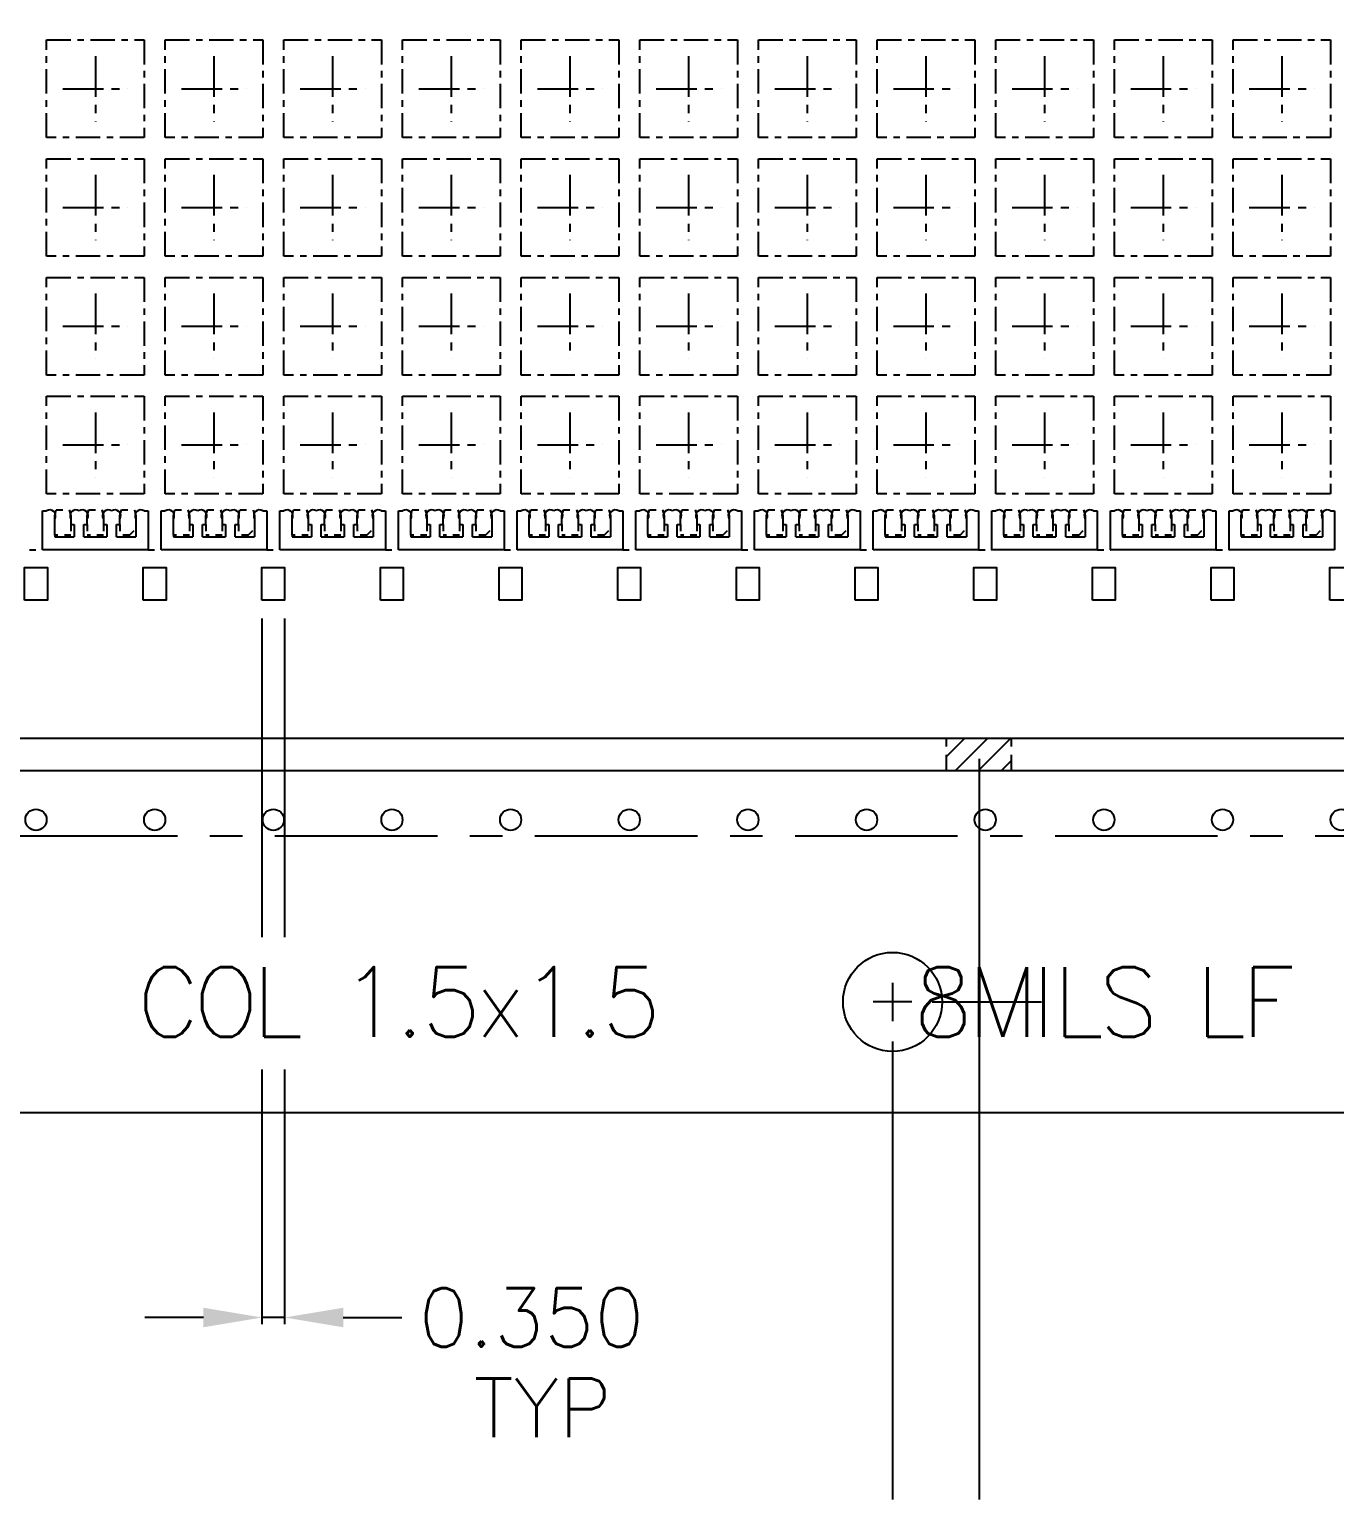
# Model space of a CAD drawing. Extents: x -116 to -15, y -123 to -4.
# Drawn here: x -60.85 to -40.78, y -82.25 to -59.65 of the extents above; entities that cross this region are included whole.
import ezdxf

# ---------------------------------------------------------------- set-up
doc = ezdxf.new("R2010")
doc.units = 0
doc.header["$MEASUREMENT"] = 0
for name, pattern in [('CENTER', [2, 1.25, -0.25, 0.25, -0.25]), ('CENTERX2', [4, 2.5, -0.5, 0.5, -0.5]), ('HIDDEN', [0.375, 0.25, -0.125])]:
    doc.linetypes.add(name, pattern=pattern)
doc.layers.add('1', color=7, linetype='CONTINUOUS')
doc.layers.add('1D', color=4, linetype='CONTINUOUS')
doc.styles.get("Standard").update_dxf_attribs({"font": 'ROMANS.SHX'})

msp = doc.modelspace()

# ---------------------------------------------------------------- hatches: boundary and pattern name
at = {"layer": '1D', "linetype": 'ByBlock'}
h = msp.add_hatch(dxfattribs=at)
h.set_pattern_fill('ANSI31', color=256, scale=2, style=0)
h.set_pattern_definition([(45, (500.50223, 507.88547), (-0.176776695, 0.176776695), [])])
h.paths.add_polyline_path([(-88.074, -61.88), (-88.574, -61.88), (-88.574, -60.88), (-88.074, -60.88)])
h.paths.add_polyline_path([(-88.074, -29.22), (-88.574, -29.22), (-88.574, -28.22), (-88.074, -28.22)])
h.paths.add_polyline_path([(-88.074, -45.55), (-88.574, -45.55), (-88.574, -44.55), (-88.074, -44.55)])
h.paths.add_polyline_path([(-79.404, -19.55), (-79.404, -19.05), (-78.404, -19.05), (-78.404, -19.55)])
h.paths.add_polyline_path([(-46.744, -19.55), (-46.744, -19.05), (-45.744, -19.05), (-45.744, -19.55)])
h.paths.add_polyline_path([(-63.074, -19.55), (-63.074, -19.05), (-62.074, -19.05), (-62.074, -19.55)])
h.paths.add_polyline_path([(-37.074, -28.22), (-36.574, -28.22), (-36.574, -29.22), (-37.074, -29.22)])
h.paths.add_polyline_path([(-37.074, -60.88), (-36.574, -60.88), (-36.574, -61.88), (-37.074, -61.88)])
h.paths.add_polyline_path([(-37.074, -44.55), (-36.574, -44.55), (-36.574, -45.55), (-37.074, -45.55)])
h.paths.add_polyline_path([(-45.744, -70.55), (-45.744, -71.05), (-46.744, -71.05), (-46.744, -70.55)])
h.paths.add_polyline_path([(-78.404, -70.55), (-78.404, -71.05), (-79.404, -71.05), (-79.404, -70.55)])
h.paths.add_polyline_path([(-62.074, -70.55), (-62.074, -71.05), (-63.074, -71.05), (-63.074, -70.55)])

# ---------------------------------------------------------------- linework, layer by layer
at = {"layer": '1', "linetype": 'ByBlock'}
for p, q in [((-60.647, -67.648), (-60.647, -67.052)), ((-60.647, -67.052), (-60.586, -67.052)), ((-59.086, -67.052), (-59.025, -67.052)), ((-59.025, -67.052), (-59.025, -67.648)), ((-58.822, -67.648), (-58.822, -67.052)), ((-58.822, -67.052), (-58.761, -67.052)), ((-57.261, -67.052), (-57.2, -67.052)), ((-57.2, -67.052), (-57.2, -67.648)), ((-56.997, -67.648), (-56.997, -67.052)), ((-56.997, -67.052), (-56.936, -67.052)), ((-55.436, -67.052), (-55.375, -67.052)), ((-55.375, -67.052), (-55.375, -67.648)), ((-55.172, -67.648), (-55.172, -67.052)), ((-55.172, -67.052), (-55.111, -67.052)), ((-53.611, -67.052), (-53.55, -67.052)), ((-53.55, -67.052), (-53.55, -67.648)), ((-53.347, -67.648), (-53.347, -67.052)), ((-53.347, -67.052), (-53.286, -67.052)), ((-51.786, -67.052), (-51.725, -67.052)), ((-51.725, -67.052), (-51.725, -67.648)), ((-51.522, -67.648), (-51.522, -67.052)), ((-51.522, -67.052), (-51.461, -67.052)), ((-49.961, -67.052), (-49.9, -67.052)), ((-49.9, -67.052), (-49.9, -67.648)), ((-49.697, -67.648), (-49.697, -67.052)), ((-49.697, -67.052), (-49.636, -67.052)), ((-48.136, -67.052), (-48.075, -67.052)), ((-48.075, -67.052), (-48.075, -67.648)), ((-47.872, -67.648), (-47.872, -67.052)), ((-47.872, -67.052), (-47.811, -67.052)), ((-46.311, -67.052), (-46.25, -67.052)), ((-46.25, -67.052), (-46.25, -67.648)), ((-46.047, -67.648), (-46.047, -67.052)), ((-46.047, -67.052), (-45.986, -67.052)), ((-44.486, -67.052), (-44.425, -67.052)), ((-44.425, -67.052), (-44.425, -67.648)), ((-44.222, -67.648), (-44.222, -67.052)), ((-44.222, -67.052), (-44.161, -67.052)), ((-42.661, -67.052), (-42.6, -67.052)), ((-42.6, -67.052), (-42.6, -67.648)), ((-42.397, -67.648), (-42.397, -67.052)), ((-42.397, -67.052), (-42.336, -67.052)), ((-40.836, -67.052), (-40.775, -67.052)), ((-40.775, -67.052), (-40.775, -67.648)), ((-59.025, -67.648), (-60.647, -67.648)), ((-57.2, -67.648), (-58.822, -67.648)), ((-55.375, -67.648), (-56.997, -67.648)), ((-53.55, -67.648), (-55.172, -67.648)), ((-51.725, -67.648), (-53.347, -67.648)), ((-49.9, -67.648), (-51.522, -67.648)), ((-48.075, -67.648), (-49.697, -67.648)), ((-46.25, -67.648), (-47.872, -67.648)), ((-44.425, -67.648), (-46.047, -67.648)), ((-42.6, -67.648), (-44.222, -67.648)), ((-40.775, -67.648), (-42.397, -67.648))]:
    msp.add_line(p, q, dxfattribs=at)
at = {"layer": '1'}
for p, q in [((-60.461, -67.423), (-60.461, -67.128)), ((-60.211, -67.128), (-60.211, -67.263)), ((-60.211, -67.263), (-60.161, -67.263)), ((-60.011, -67.263), (-59.961, -67.263)), ((-59.961, -67.263), (-59.961, -67.128)), ((-59.711, -67.128), (-59.711, -67.263)), ((-59.711, -67.263), (-59.661, -67.263)), ((-59.511, -67.263), (-59.461, -67.263)), ((-59.461, -67.263), (-59.461, -67.128)), ((-59.211, -67.128), (-59.211, -67.448)), ((-59.211, -67.323), (-59.211, -67.448)), ((-58.636, -67.423), (-58.636, -67.128)), ((-58.386, -67.128), (-58.386, -67.263)), ((-58.386, -67.263), (-58.336, -67.263)), ((-58.186, -67.263), (-58.136, -67.263)), ((-58.136, -67.263), (-58.136, -67.128)), ((-57.886, -67.128), (-57.886, -67.263)), ((-57.886, -67.263), (-57.836, -67.263)), ((-57.686, -67.263), (-57.636, -67.263)), ((-57.636, -67.263), (-57.636, -67.128)), ((-57.386, -67.128), (-57.386, -67.448)), ((-57.386, -67.323), (-57.386, -67.448)), ((-56.811, -67.423), (-56.811, -67.128)), ((-56.561, -67.128), (-56.561, -67.263)), ((-56.561, -67.263), (-56.511, -67.263)), ((-56.361, -67.263), (-56.311, -67.263)), ((-56.311, -67.263), (-56.311, -67.128)), ((-56.061, -67.128), (-56.061, -67.263)), ((-56.061, -67.263), (-56.011, -67.263)), ((-55.861, -67.263), (-55.811, -67.263)), ((-55.811, -67.263), (-55.811, -67.128)), ((-55.561, -67.128), (-55.561, -67.448)), ((-55.561, -67.323), (-55.561, -67.448)), ((-54.986, -67.423), (-54.986, -67.128)), ((-54.736, -67.128), (-54.736, -67.263)), ((-54.736, -67.263), (-54.686, -67.263)), ((-54.536, -67.263), (-54.486, -67.263)), ((-54.486, -67.263), (-54.486, -67.128)), ((-54.236, -67.128), (-54.236, -67.263)), ((-54.236, -67.263), (-54.186, -67.263)), ((-54.036, -67.263), (-53.986, -67.263)), ((-53.986, -67.263), (-53.986, -67.128)), ((-53.736, -67.128), (-53.736, -67.448)), ((-53.736, -67.323), (-53.736, -67.448)), ((-53.161, -67.423), (-53.161, -67.128)), ((-52.911, -67.128), (-52.911, -67.263)), ((-52.911, -67.263), (-52.861, -67.263)), ((-52.711, -67.263), (-52.661, -67.263)), ((-52.661, -67.263), (-52.661, -67.128)), ((-52.411, -67.128), (-52.411, -67.263)), ((-52.411, -67.263), (-52.361, -67.263)), ((-52.211, -67.263), (-52.161, -67.263)), ((-52.161, -67.263), (-52.161, -67.128)), ((-51.911, -67.128), (-51.911, -67.448)), ((-51.911, -67.323), (-51.911, -67.448)), ((-51.336, -67.423), (-51.336, -67.128)), ((-51.086, -67.128), (-51.086, -67.263)), ((-51.086, -67.263), (-51.036, -67.263)), ((-50.886, -67.263), (-50.836, -67.263)), ((-50.836, -67.263), (-50.836, -67.128)), ((-50.586, -67.128), (-50.586, -67.263)), ((-50.586, -67.263), (-50.536, -67.263)), ((-50.386, -67.263), (-50.336, -67.263)), ((-50.336, -67.263), (-50.336, -67.128)), ((-50.086, -67.128), (-50.086, -67.448)), ((-50.086, -67.323), (-50.086, -67.448)), ((-49.511, -67.423), (-49.511, -67.128)), ((-49.261, -67.128), (-49.261, -67.263)), ((-49.261, -67.263), (-49.211, -67.263)), ((-49.061, -67.263), (-49.011, -67.263)), ((-49.011, -67.263), (-49.011, -67.128)), ((-48.761, -67.128), (-48.761, -67.263)), ((-48.761, -67.263), (-48.711, -67.263)), ((-48.561, -67.263), (-48.511, -67.263)), ((-48.511, -67.263), (-48.511, -67.128)), ((-48.261, -67.128), (-48.261, -67.448)), ((-48.261, -67.323), (-48.261, -67.448)), ((-47.686, -67.423), (-47.686, -67.128)), ((-47.436, -67.128), (-47.436, -67.263)), ((-47.436, -67.263), (-47.386, -67.263)), ((-47.236, -67.263), (-47.186, -67.263)), ((-47.186, -67.263), (-47.186, -67.128)), ((-46.936, -67.128), (-46.936, -67.263)), ((-46.936, -67.263), (-46.886, -67.263)), ((-46.736, -67.263), (-46.686, -67.263)), ((-46.686, -67.263), (-46.686, -67.128)), ((-46.436, -67.128), (-46.436, -67.448)), ((-46.436, -67.323), (-46.436, -67.448)), ((-45.861, -67.423), (-45.861, -67.128)), ((-45.611, -67.128), (-45.611, -67.263)), ((-45.611, -67.263), (-45.561, -67.263)), ((-45.411, -67.263), (-45.361, -67.263)), ((-45.361, -67.263), (-45.361, -67.128)), ((-45.111, -67.128), (-45.111, -67.263)), ((-45.111, -67.263), (-45.061, -67.263)), ((-44.911, -67.263), (-44.861, -67.263)), ((-44.861, -67.263), (-44.861, -67.128)), ((-44.611, -67.128), (-44.611, -67.448)), ((-44.611, -67.323), (-44.611, -67.448)), ((-44.036, -67.423), (-44.036, -67.128)), ((-43.786, -67.128), (-43.786, -67.263)), ((-43.786, -67.263), (-43.736, -67.263)), ((-43.586, -67.263), (-43.536, -67.263)), ((-43.536, -67.263), (-43.536, -67.128)), ((-43.286, -67.128), (-43.286, -67.263)), ((-43.286, -67.263), (-43.236, -67.263)), ((-43.086, -67.263), (-43.036, -67.263)), ((-43.036, -67.263), (-43.036, -67.128)), ((-42.786, -67.128), (-42.786, -67.448)), ((-42.786, -67.323), (-42.786, -67.448)), ((-42.211, -67.423), (-42.211, -67.128)), ((-41.961, -67.128), (-41.961, -67.263)), ((-41.961, -67.263), (-41.911, -67.263)), ((-41.761, -67.263), (-41.711, -67.263)), ((-41.711, -67.263), (-41.711, -67.128)), ((-41.461, -67.128), (-41.461, -67.263)), ((-41.461, -67.263), (-41.411, -67.263)), ((-41.261, -67.263), (-41.211, -67.263)), ((-41.211, -67.263), (-41.211, -67.128)), ((-40.961, -67.128), (-40.961, -67.448)), ((-40.961, -67.323), (-40.961, -67.448)), ((-60.461, -67.423), (-60.461, -67.448)), ((-60.461, -67.448), (-60.161, -67.448)), ((-60.011, -67.448), (-59.661, -67.448)), ((-59.511, -67.448), (-59.211, -67.448)), ((-58.636, -67.423), (-58.636, -67.448)), ((-58.636, -67.448), (-58.336, -67.448)), ((-58.186, -67.448), (-57.836, -67.448)), ((-57.686, -67.448), (-57.386, -67.448)), ((-56.811, -67.423), (-56.811, -67.448)), ((-56.811, -67.448), (-56.511, -67.448)), ((-56.361, -67.448), (-56.011, -67.448)), ((-55.861, -67.448), (-55.561, -67.448)), ((-54.986, -67.423), (-54.986, -67.448)), ((-54.986, -67.448), (-54.686, -67.448)), ((-54.536, -67.448), (-54.186, -67.448)), ((-54.036, -67.448), (-53.736, -67.448)), ((-53.161, -67.423), (-53.161, -67.448)), ((-53.161, -67.448), (-52.861, -67.448)), ((-52.711, -67.448), (-52.361, -67.448)), ((-52.211, -67.448), (-51.911, -67.448)), ((-51.336, -67.423), (-51.336, -67.448)), ((-51.336, -67.448), (-51.036, -67.448)), ((-50.886, -67.448), (-50.536, -67.448)), ((-50.386, -67.448), (-50.086, -67.448)), ((-49.511, -67.423), (-49.511, -67.448)), ((-49.511, -67.448), (-49.211, -67.448)), ((-49.061, -67.448), (-48.711, -67.448)), ((-48.561, -67.448), (-48.261, -67.448)), ((-47.686, -67.423), (-47.686, -67.448)), ((-47.686, -67.448), (-47.386, -67.448)), ((-47.236, -67.448), (-46.886, -67.448)), ((-46.736, -67.448), (-46.436, -67.448)), ((-45.861, -67.423), (-45.861, -67.448)), ((-45.861, -67.448), (-45.561, -67.448)), ((-45.411, -67.448), (-45.061, -67.448)), ((-44.911, -67.448), (-44.611, -67.448)), ((-44.036, -67.423), (-44.036, -67.448)), ((-44.036, -67.448), (-43.736, -67.448)), ((-43.586, -67.448), (-43.236, -67.448)), ((-43.086, -67.448), (-42.786, -67.448)), ((-42.211, -67.423), (-42.211, -67.448)), ((-42.211, -67.448), (-41.911, -67.448)), ((-41.761, -67.448), (-41.411, -67.448)), ((-41.261, -67.448), (-40.961, -67.448))]:
    msp.add_line(p, q, dxfattribs=at)
at = {"layer": '1', "linetype": 'ByBlock'}
msp.add_lwpolyline([(-91.074, -76.3), (-36.174, -76.3), (-34.074, -75.088), (-34.074, -64.55), (-35.074, -64.55), (-35.074, -58.55), (-34.074, -58.55), (-34.074, -54.05), (-35.074, -54.05), (-35.074, -48.05), (-34.074, -48.05), (-34.074, -42.05), (-35.074, -42.05), (-35.074, -36.05), (-34.074, -36.05), (-34.074, -31.55), (-35.074, -31.55), (-35.074, -25.55), (-34.074, -25.55), (-34.074, -15.013), (-36.174, -13.8), (-91.074, -13.8)], dxfattribs=at)
for points in [[(-36.574, -71.05), (-88.574, -71.05), (-88.574, -19.05), (-36.574, -19.05)], [(-37.074, -70.55), (-88.074, -70.55), (-88.074, -19.55), (-37.074, -19.55)], [(-60.924, -68.424), (-60.924, -67.924), (-60.574, -67.924), (-60.574, -68.424)], [(-59.099, -68.424), (-59.099, -67.924), (-58.749, -67.924), (-58.749, -68.424)], [(-57.274, -68.424), (-57.274, -67.924), (-56.924, -67.924), (-56.924, -68.424)], [(-55.449, -68.424), (-55.449, -67.924), (-55.099, -67.924), (-55.099, -68.424)], [(-53.624, -68.424), (-53.624, -67.924), (-53.274, -67.924), (-53.274, -68.424)], [(-51.799, -68.424), (-51.799, -67.924), (-51.449, -67.924), (-51.449, -68.424)], [(-49.974, -68.424), (-49.974, -67.924), (-49.624, -67.924), (-49.624, -68.424)], [(-48.149, -68.424), (-48.149, -67.924), (-47.799, -67.924), (-47.799, -68.424)], [(-46.324, -68.424), (-46.324, -67.924), (-45.974, -67.924), (-45.974, -68.424)], [(-44.499, -68.424), (-44.499, -67.924), (-44.149, -67.924), (-44.149, -68.424)], [(-42.674, -68.424), (-42.674, -67.924), (-42.324, -67.924), (-42.324, -68.424)], [(-40.849, -68.424), (-40.849, -67.924), (-40.499, -67.924), (-40.499, -68.424)]]:
    msp.add_lwpolyline(points, close=True, dxfattribs=at)
at = {"layer": '1'}
for points in [[(-60.161, -67.263), (-60.161, -67.448)], [(-60.011, -67.448), (-60.011, -67.263)], [(-59.661, -67.263), (-59.661, -67.448)], [(-59.511, -67.448), (-59.511, -67.263)], [(-58.336, -67.263), (-58.336, -67.448)], [(-58.186, -67.448), (-58.186, -67.263)], [(-57.836, -67.263), (-57.836, -67.448)], [(-57.686, -67.448), (-57.686, -67.263)], [(-56.511, -67.263), (-56.511, -67.448)], [(-56.361, -67.448), (-56.361, -67.263)], [(-56.011, -67.263), (-56.011, -67.448)], [(-55.861, -67.448), (-55.861, -67.263)], [(-54.686, -67.263), (-54.686, -67.448)], [(-54.536, -67.448), (-54.536, -67.263)], [(-54.186, -67.263), (-54.186, -67.448)], [(-54.036, -67.448), (-54.036, -67.263)], [(-52.861, -67.263), (-52.861, -67.448)], [(-52.711, -67.448), (-52.711, -67.263)], [(-52.361, -67.263), (-52.361, -67.448)], [(-52.211, -67.448), (-52.211, -67.263)], [(-51.036, -67.263), (-51.036, -67.448)], [(-50.886, -67.448), (-50.886, -67.263)], [(-50.536, -67.263), (-50.536, -67.448)], [(-50.386, -67.448), (-50.386, -67.263)], [(-49.211, -67.263), (-49.211, -67.448)], [(-49.061, -67.448), (-49.061, -67.263)], [(-48.711, -67.263), (-48.711, -67.448)], [(-48.561, -67.448), (-48.561, -67.263)], [(-47.386, -67.263), (-47.386, -67.448)], [(-47.236, -67.448), (-47.236, -67.263)], [(-46.886, -67.263), (-46.886, -67.448)], [(-46.736, -67.448), (-46.736, -67.263)], [(-45.561, -67.263), (-45.561, -67.448)], [(-45.411, -67.448), (-45.411, -67.263)], [(-45.061, -67.263), (-45.061, -67.448)], [(-44.911, -67.448), (-44.911, -67.263)], [(-43.736, -67.263), (-43.736, -67.448)], [(-43.586, -67.448), (-43.586, -67.263)], [(-43.236, -67.263), (-43.236, -67.448)], [(-43.086, -67.448), (-43.086, -67.263)], [(-41.911, -67.263), (-41.911, -67.448)], [(-41.761, -67.448), (-41.761, -67.263)], [(-41.411, -67.263), (-41.411, -67.448)], [(-41.261, -67.448), (-41.261, -67.263)]]:
    msp.add_lwpolyline(points, dxfattribs=at)
for centre, radius in [((-60.749, -71.8), 0.163), ((-58.924, -71.8), 0.163), ((-57.099, -71.8), 0.163), ((-55.274, -71.8), 0.163), ((-53.449, -71.8), 0.163), ((-51.624, -71.8), 0.163), ((-49.799, -71.8), 0.163), ((-47.974, -71.8), 0.163), ((-46.149, -71.8), 0.163), ((-44.324, -71.8), 0.163), ((-42.499, -71.8), 0.163), ((-40.674, -71.8), 0.163), ((-47.574, -74.6), 0.762)]:
    msp.add_circle(centre, radius, dxfattribs=at)
for centre, start, end in [((-60.536, -67.127), 326.4668, 123.5996), ((-60.136, -67.127), 56.4004, 213.5332), ((-60.036, -67.127), 326.4668, 123.5996), ((-59.636, -67.127), 56.4004, 213.5332), ((-59.536, -67.127), 326.4668, 123.5996), ((-59.136, -67.127), 56.4004, 213.5332), ((-58.711, -67.127), 326.4668, 123.5996), ((-58.311, -67.127), 56.4004, 213.5332), ((-58.211, -67.127), 326.4668, 123.5996), ((-57.811, -67.127), 56.4004, 213.5332), ((-57.711, -67.127), 326.4668, 123.5996), ((-57.311, -67.127), 56.4004, 213.5332), ((-56.886, -67.127), 326.4668, 123.5996), ((-56.486, -67.127), 56.4004, 213.5332), ((-56.386, -67.127), 326.4668, 123.5996), ((-55.986, -67.127), 56.4004, 213.5332), ((-55.886, -67.127), 326.4668, 123.5996), ((-55.486, -67.127), 56.4004, 213.5332), ((-55.061, -67.127), 326.4668, 123.5996), ((-54.661, -67.127), 56.4004, 213.5332), ((-54.561, -67.127), 326.4668, 123.5996), ((-54.161, -67.127), 56.4004, 213.5332), ((-54.061, -67.127), 326.4668, 123.5996), ((-53.661, -67.127), 56.4004, 213.5332), ((-53.236, -67.127), 326.4668, 123.5996), ((-52.836, -67.127), 56.4004, 213.5332), ((-52.736, -67.127), 326.4668, 123.5996), ((-52.336, -67.127), 56.4004, 213.5332), ((-52.236, -67.127), 326.4668, 123.5996), ((-51.836, -67.127), 56.4004, 213.5332), ((-51.411, -67.127), 326.4668, 123.5996), ((-51.011, -67.127), 56.4004, 213.5332), ((-50.911, -67.127), 326.4668, 123.5996), ((-50.511, -67.127), 56.4004, 213.5332), ((-50.411, -67.127), 326.4668, 123.5996), ((-50.011, -67.127), 56.4004, 213.5332), ((-49.586, -67.127), 326.4668, 123.5996), ((-49.186, -67.127), 56.4004, 213.5332), ((-49.086, -67.127), 326.4668, 123.5996), ((-48.686, -67.127), 56.4004, 213.5332), ((-48.586, -67.127), 326.4668, 123.5996), ((-48.186, -67.127), 56.4004, 213.5332), ((-47.761, -67.127), 326.4668, 123.5996), ((-47.361, -67.127), 56.4004, 213.5332), ((-47.261, -67.127), 326.4668, 123.5996), ((-46.861, -67.127), 56.4004, 213.5332), ((-46.761, -67.127), 326.4668, 123.5996), ((-46.361, -67.127), 56.4004, 213.5332), ((-45.936, -67.127), 326.4668, 123.5996), ((-45.536, -67.127), 56.4004, 213.5332), ((-45.436, -67.127), 326.4668, 123.5996), ((-45.036, -67.127), 56.4004, 213.5332), ((-44.936, -67.127), 326.4668, 123.5996), ((-44.536, -67.127), 56.4004, 213.5332), ((-44.111, -67.127), 326.4668, 123.5996), ((-43.711, -67.127), 56.4004, 213.5332), ((-43.611, -67.127), 326.4668, 123.5996), ((-43.211, -67.127), 56.4004, 213.5332), ((-43.111, -67.127), 326.4668, 123.5996), ((-42.711, -67.127), 56.4004, 213.5332), ((-42.286, -67.127), 326.4668, 123.5996), ((-41.886, -67.127), 56.4004, 213.5332), ((-41.786, -67.127), 326.4668, 123.5996), ((-41.386, -67.127), 56.4004, 213.5332), ((-41.286, -67.127), 326.4668, 123.5996), ((-40.886, -67.127), 56.4004, 213.5332)]:
    msp.add_arc(centre, 0.0901, start, end, dxfattribs=at)
at = {"layer": '1D', "linetype": 'CENTER', "ltscale": 0.5}
for p, q in [((-59.836, -60.062), (-59.836, -61.064)), ((-58.011, -60.062), (-58.011, -61.064)), ((-56.186, -60.062), (-56.186, -61.064)), ((-54.361, -60.062), (-54.361, -61.064)), ((-52.536, -60.062), (-52.536, -61.064)), ((-50.711, -60.062), (-50.711, -61.064)), ((-48.886, -60.062), (-48.886, -61.064)), ((-47.061, -60.062), (-47.061, -61.064)), ((-45.236, -60.062), (-45.236, -61.064)), ((-43.411, -60.062), (-43.411, -61.064)), ((-41.586, -60.062), (-41.586, -61.064)), ((-60.337, -60.563), (-59.335, -60.563)), ((-58.512, -60.563), (-57.51, -60.563)), ((-56.687, -60.563), (-55.685, -60.563)), ((-54.862, -60.563), (-53.86, -60.563)), ((-53.037, -60.563), (-52.035, -60.563)), ((-51.212, -60.563), (-50.21, -60.563)), ((-49.387, -60.563), (-48.385, -60.563)), ((-47.562, -60.563), (-46.56, -60.563)), ((-45.737, -60.563), (-44.735, -60.563)), ((-43.912, -60.563), (-42.91, -60.563)), ((-42.087, -60.563), (-41.085, -60.563)), ((-59.836, -61.887), (-59.836, -62.889)), ((-58.011, -61.887), (-58.011, -62.889)), ((-56.186, -61.887), (-56.186, -62.889)), ((-54.361, -61.887), (-54.361, -62.889)), ((-52.536, -61.887), (-52.536, -62.889)), ((-50.711, -61.887), (-50.711, -62.889)), ((-48.886, -61.887), (-48.886, -62.889)), ((-47.061, -61.887), (-47.061, -62.889)), ((-45.236, -61.887), (-45.236, -62.889)), ((-43.411, -61.887), (-43.411, -62.889)), ((-41.586, -61.887), (-41.586, -62.889)), ((-60.337, -62.388), (-59.335, -62.388)), ((-58.512, -62.388), (-57.51, -62.388)), ((-56.687, -62.388), (-55.685, -62.388)), ((-54.862, -62.388), (-53.86, -62.388)), ((-53.037, -62.388), (-52.035, -62.388)), ((-51.212, -62.388), (-50.21, -62.388)), ((-49.387, -62.388), (-48.385, -62.388)), ((-47.562, -62.388), (-46.56, -62.388)), ((-45.737, -62.388), (-44.735, -62.388)), ((-43.912, -62.388), (-42.91, -62.388)), ((-42.087, -62.388), (-41.085, -62.388)), ((-59.836, -63.712), (-59.836, -64.714)), ((-58.011, -63.712), (-58.011, -64.714)), ((-56.186, -63.712), (-56.186, -64.714)), ((-54.361, -63.712), (-54.361, -64.714)), ((-52.536, -63.712), (-52.536, -64.714)), ((-50.711, -63.712), (-50.711, -64.714)), ((-48.886, -63.712), (-48.886, -64.714)), ((-47.061, -63.712), (-47.061, -64.714)), ((-45.236, -63.712), (-45.236, -64.714)), ((-43.411, -63.712), (-43.411, -64.714)), ((-41.586, -63.712), (-41.586, -64.714)), ((-60.337, -64.213), (-59.335, -64.213)), ((-58.512, -64.213), (-57.51, -64.213)), ((-56.687, -64.213), (-55.685, -64.213)), ((-54.862, -64.213), (-53.86, -64.213)), ((-53.037, -64.213), (-52.035, -64.213)), ((-51.212, -64.213), (-50.21, -64.213)), ((-49.387, -64.213), (-48.385, -64.213)), ((-47.562, -64.213), (-46.56, -64.213)), ((-45.737, -64.213), (-44.735, -64.213)), ((-43.912, -64.213), (-42.91, -64.213)), ((-42.087, -64.213), (-41.085, -64.213)), ((-59.836, -65.537), (-59.836, -66.539)), ((-58.011, -65.537), (-58.011, -66.539)), ((-56.186, -65.537), (-56.186, -66.539)), ((-54.361, -65.537), (-54.361, -66.539)), ((-52.536, -65.537), (-52.536, -66.539)), ((-50.711, -65.537), (-50.711, -66.539)), ((-48.886, -65.537), (-48.886, -66.539)), ((-47.061, -65.537), (-47.061, -66.539)), ((-45.236, -65.537), (-45.236, -66.539)), ((-43.411, -65.537), (-43.411, -66.539)), ((-41.586, -65.537), (-41.586, -66.539)), ((-60.337, -66.038), (-59.335, -66.038)), ((-58.512, -66.038), (-57.51, -66.038)), ((-56.687, -66.038), (-55.685, -66.038)), ((-54.862, -66.038), (-53.86, -66.038)), ((-53.037, -66.038), (-52.035, -66.038)), ((-51.212, -66.038), (-50.21, -66.038)), ((-49.387, -66.038), (-48.385, -66.038)), ((-47.562, -66.038), (-46.56, -66.038)), ((-45.737, -66.038), (-44.735, -66.038)), ((-43.912, -66.038), (-42.91, -66.038)), ((-42.087, -66.038), (-41.085, -66.038))]:
    msp.add_line(p, q, dxfattribs=at)
at = {"layer": '1D', "linetype": 'HIDDEN', "ltscale": 0.3}
for p, q in [((-60.461, -67.128), (-60.436, -67.037)), ((-60.436, -67.037), (-60.236, -67.037)), ((-60.236, -67.037), (-60.211, -67.128)), ((-59.961, -67.128), (-59.936, -67.037)), ((-59.936, -67.037), (-59.736, -67.037)), ((-59.736, -67.037), (-59.711, -67.128)), ((-59.461, -67.128), (-59.436, -67.037)), ((-59.436, -67.037), (-59.236, -67.037)), ((-59.236, -67.037), (-59.211, -67.128)), ((-58.636, -67.128), (-58.611, -67.037)), ((-58.611, -67.037), (-58.411, -67.037)), ((-58.411, -67.037), (-58.386, -67.128)), ((-58.136, -67.128), (-58.111, -67.037)), ((-58.111, -67.037), (-57.911, -67.037)), ((-57.911, -67.037), (-57.886, -67.128)), ((-57.636, -67.128), (-57.611, -67.037)), ((-57.611, -67.037), (-57.411, -67.037)), ((-57.411, -67.037), (-57.386, -67.128)), ((-56.811, -67.128), (-56.786, -67.037)), ((-56.786, -67.037), (-56.586, -67.037)), ((-56.586, -67.037), (-56.561, -67.128)), ((-56.311, -67.128), (-56.286, -67.037)), ((-56.286, -67.037), (-56.086, -67.037)), ((-56.086, -67.037), (-56.061, -67.128)), ((-55.811, -67.128), (-55.786, -67.037)), ((-55.786, -67.037), (-55.586, -67.037)), ((-55.586, -67.037), (-55.561, -67.128)), ((-54.986, -67.128), (-54.961, -67.037)), ((-54.961, -67.037), (-54.761, -67.037)), ((-54.761, -67.037), (-54.736, -67.128)), ((-54.486, -67.128), (-54.461, -67.037)), ((-54.461, -67.037), (-54.261, -67.037)), ((-54.261, -67.037), (-54.236, -67.128)), ((-53.986, -67.128), (-53.961, -67.037)), ((-53.961, -67.037), (-53.761, -67.037)), ((-53.761, -67.037), (-53.736, -67.128)), ((-53.161, -67.128), (-53.136, -67.037)), ((-53.136, -67.037), (-52.936, -67.037)), ((-52.936, -67.037), (-52.911, -67.128)), ((-52.661, -67.128), (-52.636, -67.037)), ((-52.636, -67.037), (-52.436, -67.037)), ((-52.436, -67.037), (-52.411, -67.128)), ((-52.161, -67.128), (-52.136, -67.037)), ((-52.136, -67.037), (-51.936, -67.037)), ((-51.936, -67.037), (-51.911, -67.128)), ((-51.336, -67.128), (-51.311, -67.037)), ((-51.311, -67.037), (-51.111, -67.037)), ((-51.111, -67.037), (-51.086, -67.128)), ((-50.836, -67.128), (-50.811, -67.037)), ((-50.811, -67.037), (-50.611, -67.037)), ((-50.611, -67.037), (-50.586, -67.128)), ((-50.336, -67.128), (-50.311, -67.037)), ((-50.311, -67.037), (-50.111, -67.037)), ((-50.111, -67.037), (-50.086, -67.128)), ((-49.511, -67.128), (-49.486, -67.037)), ((-49.486, -67.037), (-49.286, -67.037)), ((-49.286, -67.037), (-49.261, -67.128)), ((-49.011, -67.128), (-48.986, -67.037)), ((-48.986, -67.037), (-48.786, -67.037)), ((-48.786, -67.037), (-48.761, -67.128)), ((-48.511, -67.128), (-48.486, -67.037)), ((-48.486, -67.037), (-48.286, -67.037)), ((-48.286, -67.037), (-48.261, -67.128)), ((-47.686, -67.128), (-47.661, -67.037)), ((-47.661, -67.037), (-47.461, -67.037)), ((-47.461, -67.037), (-47.436, -67.128)), ((-47.186, -67.128), (-47.161, -67.037)), ((-47.161, -67.037), (-46.961, -67.037)), ((-46.961, -67.037), (-46.936, -67.128)), ((-46.686, -67.128), (-46.661, -67.037)), ((-46.661, -67.037), (-46.461, -67.037)), ((-46.461, -67.037), (-46.436, -67.128)), ((-45.861, -67.128), (-45.836, -67.037)), ((-45.836, -67.037), (-45.636, -67.037)), ((-45.636, -67.037), (-45.611, -67.128)), ((-45.361, -67.128), (-45.336, -67.037)), ((-45.336, -67.037), (-45.136, -67.037)), ((-45.136, -67.037), (-45.111, -67.128)), ((-44.861, -67.128), (-44.836, -67.037)), ((-44.836, -67.037), (-44.636, -67.037)), ((-44.636, -67.037), (-44.611, -67.128)), ((-44.036, -67.128), (-44.011, -67.037)), ((-44.011, -67.037), (-43.811, -67.037)), ((-43.811, -67.037), (-43.786, -67.128)), ((-43.536, -67.128), (-43.511, -67.037)), ((-43.511, -67.037), (-43.311, -67.037)), ((-43.311, -67.037), (-43.286, -67.128)), ((-43.036, -67.128), (-43.011, -67.037)), ((-43.011, -67.037), (-42.811, -67.037)), ((-42.811, -67.037), (-42.786, -67.128)), ((-42.211, -67.128), (-42.186, -67.037)), ((-42.186, -67.037), (-41.986, -67.037)), ((-41.986, -67.037), (-41.961, -67.128)), ((-41.711, -67.128), (-41.686, -67.037)), ((-41.686, -67.037), (-41.486, -67.037)), ((-41.486, -67.037), (-41.461, -67.128)), ((-41.211, -67.128), (-41.186, -67.037)), ((-41.186, -67.037), (-40.986, -67.037)), ((-40.986, -67.037), (-40.961, -67.128)), ((-60.211, -67.263), (-60.211, -67.423)), ((-59.961, -67.263), (-59.961, -67.423)), ((-59.711, -67.263), (-59.711, -67.423)), ((-59.461, -67.263), (-59.461, -67.423)), ((-59.311, -67.423), (-59.211, -67.323)), ((-58.386, -67.263), (-58.386, -67.423)), ((-58.136, -67.263), (-58.136, -67.423)), ((-57.886, -67.263), (-57.886, -67.423)), ((-57.636, -67.263), (-57.636, -67.423)), ((-57.486, -67.423), (-57.386, -67.323)), ((-56.561, -67.263), (-56.561, -67.423)), ((-56.311, -67.263), (-56.311, -67.423)), ((-56.061, -67.263), (-56.061, -67.423)), ((-55.811, -67.263), (-55.811, -67.423)), ((-55.661, -67.423), (-55.561, -67.323)), ((-54.736, -67.263), (-54.736, -67.423)), ((-54.486, -67.263), (-54.486, -67.423)), ((-54.236, -67.263), (-54.236, -67.423)), ((-53.986, -67.263), (-53.986, -67.423)), ((-53.836, -67.423), (-53.736, -67.323)), ((-52.911, -67.263), (-52.911, -67.423)), ((-52.661, -67.263), (-52.661, -67.423)), ((-52.411, -67.263), (-52.411, -67.423)), ((-52.161, -67.263), (-52.161, -67.423)), ((-52.011, -67.423), (-51.911, -67.323)), ((-51.086, -67.263), (-51.086, -67.423)), ((-50.836, -67.263), (-50.836, -67.423)), ((-50.586, -67.263), (-50.586, -67.423)), ((-50.336, -67.263), (-50.336, -67.423)), ((-50.186, -67.423), (-50.086, -67.323)), ((-49.261, -67.263), (-49.261, -67.423)), ((-49.011, -67.263), (-49.011, -67.423)), ((-48.761, -67.263), (-48.761, -67.423)), ((-48.511, -67.263), (-48.511, -67.423)), ((-48.361, -67.423), (-48.261, -67.323)), ((-47.436, -67.263), (-47.436, -67.423)), ((-47.186, -67.263), (-47.186, -67.423)), ((-46.936, -67.263), (-46.936, -67.423)), ((-46.686, -67.263), (-46.686, -67.423)), ((-46.536, -67.423), (-46.436, -67.323)), ((-45.611, -67.263), (-45.611, -67.423)), ((-45.361, -67.263), (-45.361, -67.423)), ((-45.111, -67.263), (-45.111, -67.423)), ((-44.861, -67.263), (-44.861, -67.423)), ((-44.711, -67.423), (-44.611, -67.323)), ((-43.786, -67.263), (-43.786, -67.423)), ((-43.536, -67.263), (-43.536, -67.423)), ((-43.286, -67.263), (-43.286, -67.423)), ((-43.036, -67.263), (-43.036, -67.423)), ((-42.886, -67.423), (-42.786, -67.323)), ((-41.961, -67.263), (-41.961, -67.423)), ((-41.711, -67.263), (-41.711, -67.423)), ((-41.461, -67.263), (-41.461, -67.423)), ((-41.211, -67.263), (-41.211, -67.423)), ((-41.061, -67.423), (-40.961, -67.323)), ((-60.211, -67.423), (-60.461, -67.423)), ((-59.711, -67.423), (-59.961, -67.423)), ((-59.311, -67.423), (-59.461, -67.423)), ((-58.386, -67.423), (-58.636, -67.423)), ((-57.886, -67.423), (-58.136, -67.423)), ((-57.486, -67.423), (-57.636, -67.423)), ((-56.561, -67.423), (-56.811, -67.423)), ((-56.061, -67.423), (-56.311, -67.423)), ((-55.661, -67.423), (-55.811, -67.423)), ((-54.736, -67.423), (-54.986, -67.423)), ((-54.236, -67.423), (-54.486, -67.423)), ((-53.836, -67.423), (-53.986, -67.423)), ((-52.911, -67.423), (-53.161, -67.423)), ((-52.411, -67.423), (-52.661, -67.423)), ((-52.011, -67.423), (-52.161, -67.423)), ((-51.086, -67.423), (-51.336, -67.423)), ((-50.586, -67.423), (-50.836, -67.423)), ((-50.186, -67.423), (-50.336, -67.423)), ((-49.261, -67.423), (-49.511, -67.423)), ((-48.761, -67.423), (-49.011, -67.423)), ((-48.361, -67.423), (-48.511, -67.423)), ((-47.436, -67.423), (-47.686, -67.423)), ((-46.936, -67.423), (-47.186, -67.423)), ((-46.536, -67.423), (-46.686, -67.423)), ((-45.611, -67.423), (-45.861, -67.423)), ((-45.111, -67.423), (-45.361, -67.423)), ((-44.711, -67.423), (-44.861, -67.423)), ((-43.786, -67.423), (-44.036, -67.423)), ((-43.286, -67.423), (-43.536, -67.423)), ((-42.886, -67.423), (-43.036, -67.423)), ((-41.961, -67.423), (-42.211, -67.423)), ((-41.461, -67.423), (-41.711, -67.423)), ((-41.061, -67.423), (-41.211, -67.423))]:
    msp.add_line(p, q, dxfattribs=at)
at = {"layer": '1D', "linetype": 'HIDDEN', "ltscale": 0.4}
for p, q in [((-60.85, -67.648), (-60.647, -67.648)), ((-59.025, -67.648), (-58.822, -67.648)), ((-57.2, -67.648), (-56.997, -67.648)), ((-55.375, -67.648), (-55.172, -67.648)), ((-53.55, -67.648), (-53.347, -67.648)), ((-51.725, -67.648), (-51.522, -67.648)), ((-49.9, -67.648), (-49.697, -67.648)), ((-48.075, -67.648), (-47.872, -67.648)), ((-46.25, -67.648), (-46.047, -67.648)), ((-44.425, -67.648), (-44.222, -67.648)), ((-42.6, -67.648), (-42.397, -67.648))]:
    msp.add_line(p, q, dxfattribs=at)
at = {"layer": '1D'}
for p, q in [((-57.274, -68.704), (-57.274, -73.604)), ((-56.924, -68.704), (-56.924, -73.604)), ((-46.244, -70.863), (-46.244, -82.25)), ((-46.965, -74.6), (-45.281, -74.6)), ((-47.574, -75.209), (-47.574, -82.25)), ((-57.274, -75.641), (-57.274, -79.551)), ((-56.924, -75.641), (-56.924, -79.551)), ((-58.174, -79.451), (-59.074, -79.451)), ((-56.924, -79.451), (-57.274, -79.451)), ((-56.024, -79.451), (-55.124, -79.451))]:
    msp.add_line(p, q, dxfattribs=at)
at = {"layer": '1D', "linetype": 'HIDDEN'}
for p, q in [((-46.744, -71.05), (-46.744, -70.55)), ((-45.744, -71.05), (-45.744, -70.55))]:
    msp.add_line(p, q, dxfattribs=at)
at = {"layer": '1D', "color": 2, "linetype": 'CENTERX2'}
msp.add_line((-34.574, -72.05), (-91.074, -72.05), dxfattribs=at)
at = {"layer": '1D', "linetype": 'Continuous'}
for p, q in [((-47.574, -74.304), (-47.574, -74.896)), ((-47.278, -74.6), (-47.87, -74.6))]:
    msp.add_line(p, q, dxfattribs=at)
at = {"layer": '1D', "color": 2, "linetype": 'CENTER', "ltscale": 0.3}
for points in [[(-60.586, -59.813), (-59.086, -59.813), (-59.086, -61.313), (-60.586, -61.313)], [(-58.761, -59.813), (-57.261, -59.813), (-57.261, -61.313), (-58.761, -61.313)], [(-56.936, -59.813), (-55.436, -59.813), (-55.436, -61.313), (-56.936, -61.313)], [(-55.111, -59.813), (-53.611, -59.813), (-53.611, -61.313), (-55.111, -61.313)], [(-53.286, -59.813), (-51.786, -59.813), (-51.786, -61.313), (-53.286, -61.313)], [(-51.461, -59.813), (-49.961, -59.813), (-49.961, -61.313), (-51.461, -61.313)], [(-49.636, -59.813), (-48.136, -59.813), (-48.136, -61.313), (-49.636, -61.313)], [(-47.811, -59.813), (-46.311, -59.813), (-46.311, -61.313), (-47.811, -61.313)], [(-45.986, -59.813), (-44.486, -59.813), (-44.486, -61.313), (-45.986, -61.313)], [(-44.161, -59.813), (-42.661, -59.813), (-42.661, -61.313), (-44.161, -61.313)], [(-42.336, -59.813), (-40.836, -59.813), (-40.836, -61.313), (-42.336, -61.313)], [(-60.586, -61.638), (-59.086, -61.638), (-59.086, -63.138), (-60.586, -63.138)], [(-58.761, -61.638), (-57.261, -61.638), (-57.261, -63.138), (-58.761, -63.138)], [(-56.936, -61.638), (-55.436, -61.638), (-55.436, -63.138), (-56.936, -63.138)], [(-55.111, -61.638), (-53.611, -61.638), (-53.611, -63.138), (-55.111, -63.138)], [(-53.286, -61.638), (-51.786, -61.638), (-51.786, -63.138), (-53.286, -63.138)], [(-51.461, -61.638), (-49.961, -61.638), (-49.961, -63.138), (-51.461, -63.138)], [(-49.636, -61.638), (-48.136, -61.638), (-48.136, -63.138), (-49.636, -63.138)], [(-47.811, -61.638), (-46.311, -61.638), (-46.311, -63.138), (-47.811, -63.138)], [(-45.986, -61.638), (-44.486, -61.638), (-44.486, -63.138), (-45.986, -63.138)], [(-44.161, -61.638), (-42.661, -61.638), (-42.661, -63.138), (-44.161, -63.138)], [(-42.336, -61.638), (-40.836, -61.638), (-40.836, -63.138), (-42.336, -63.138)], [(-60.586, -63.463), (-59.086, -63.463), (-59.086, -64.963), (-60.586, -64.963)], [(-58.761, -63.463), (-57.261, -63.463), (-57.261, -64.963), (-58.761, -64.963)], [(-56.936, -63.463), (-55.436, -63.463), (-55.436, -64.963), (-56.936, -64.963)], [(-55.111, -63.463), (-53.611, -63.463), (-53.611, -64.963), (-55.111, -64.963)], [(-53.286, -63.463), (-51.786, -63.463), (-51.786, -64.963), (-53.286, -64.963)], [(-51.461, -63.463), (-49.961, -63.463), (-49.961, -64.963), (-51.461, -64.963)], [(-49.636, -63.463), (-48.136, -63.463), (-48.136, -64.963), (-49.636, -64.963)], [(-47.811, -63.463), (-46.311, -63.463), (-46.311, -64.963), (-47.811, -64.963)], [(-45.986, -63.463), (-44.486, -63.463), (-44.486, -64.963), (-45.986, -64.963)], [(-44.161, -63.463), (-42.661, -63.463), (-42.661, -64.963), (-44.161, -64.963)], [(-42.336, -63.463), (-40.836, -63.463), (-40.836, -64.963), (-42.336, -64.963)], [(-60.586, -65.288), (-59.086, -65.288), (-59.086, -66.788), (-60.586, -66.788)], [(-58.761, -65.288), (-57.261, -65.288), (-57.261, -66.788), (-58.761, -66.788)], [(-56.936, -65.288), (-55.436, -65.288), (-55.436, -66.788), (-56.936, -66.788)], [(-55.111, -65.288), (-53.611, -65.288), (-53.611, -66.788), (-55.111, -66.788)], [(-53.286, -65.288), (-51.786, -65.288), (-51.786, -66.788), (-53.286, -66.788)], [(-51.461, -65.288), (-49.961, -65.288), (-49.961, -66.788), (-51.461, -66.788)], [(-49.636, -65.288), (-48.136, -65.288), (-48.136, -66.788), (-49.636, -66.788)], [(-47.811, -65.288), (-46.311, -65.288), (-46.311, -66.788), (-47.811, -66.788)], [(-45.986, -65.288), (-44.486, -65.288), (-44.486, -66.788), (-45.986, -66.788)], [(-44.161, -65.288), (-42.661, -65.288), (-42.661, -66.788), (-44.161, -66.788)], [(-42.336, -65.288), (-40.836, -65.288), (-40.836, -66.788), (-42.336, -66.788)]]:
    msp.add_lwpolyline(points, close=True, dxfattribs=at)
at = {"layer": '1D'}
for points in [[(-58.174, -79.301), (-58.174, -79.601), (-57.274, -79.451)], [(-56.024, -79.301), (-56.024, -79.601), (-56.924, -79.451)]]:
    msp.add_solid(points, dxfattribs=at)

# ---------------------------------------------------------------- texts
at = {"layer": '1D', "color": 4}
for s, p in [('0.350', (-54.863, -79.901)), ('TYP', (-54.017, -81.289))]:
    msp.add_text(s, height=0.9, dxfattribs=at).set_placement(p)
at = {"layer": '1D', "color": 4, "linetype": 'Continuous', "insert": (-55.768, -74.6), "char_height": 1.07143, "attachment_point": 5}
msp.add_mtext('{\\T0.9;6LD TDFN       COL 1.5x1.5      8MILS LF}', dxfattribs=at)

doc.saveas('drawing.dxf')
